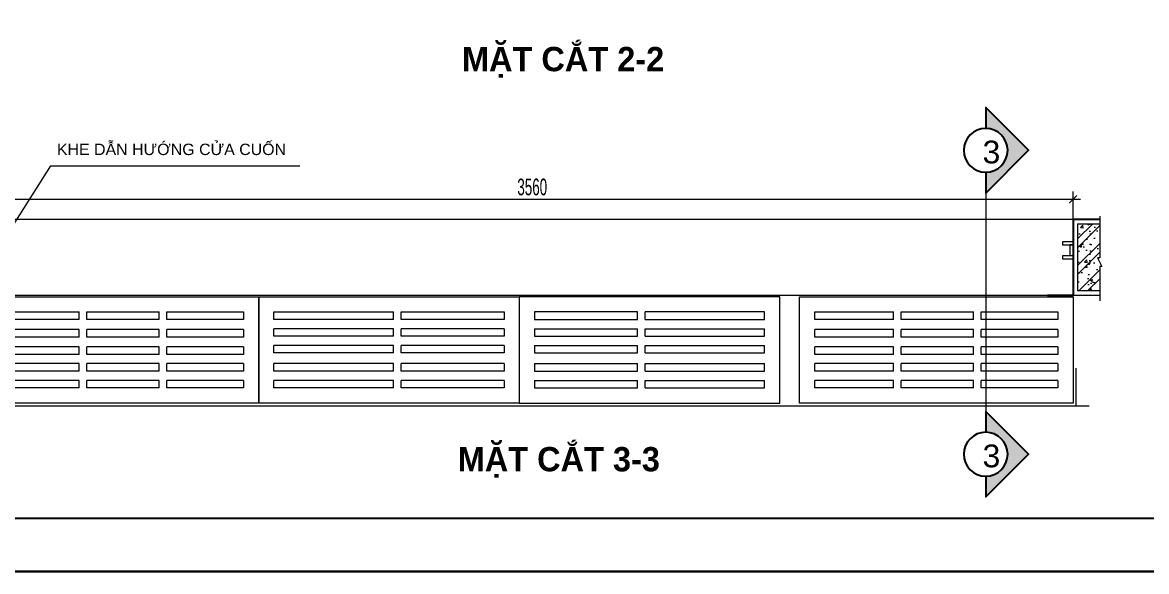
# Model space of a CAD drawing. Header units: millimetres. Extents: x 1336014 to 2939047, y -333549 to -60566.
# Drawn here: x 1480585 to 1484285, y -219540 to -217734 of the extents above; entities that cross this region are included whole.
import ezdxf

# ---------------------------------------------------------------- set-up
doc = ezdxf.new("R2010")
doc.units = ezdxf.units.MM
doc.header["$MEASUREMENT"] = 0
doc.linetypes.add('CENTER', pattern=[2, 1.25, -0.25, 0.25, -0.25])
for name, color, linetype, lineweight in [('05.Text', 253, 'Continuous', 18), ('08.Dim', 156, 'Continuous', 15), ('11.Khung bo', 32, 'Continuous', 50), ('12.Khung', 36, 'Continuous', 25), ('axis', 144, 'CENTER', 0), ('b-hatch', 251, 'Continuous', 0), ('Cycad-DIM', 7, 'Continuous', 13), ('DIM', 252, 'Continuous', 20), ('fur', 33, 'Continuous', 5), ('Thay', 253, 'Continuous', 9), ('thick', 31, 'Continuous', 25), ('thin', 251, 'Continuous', 5), ('wall', 4, 'Continuous', 9)]:
    doc.layers.add(name, color=color, linetype=linetype, lineweight=lineweight)
doc.layers.add('text', color=7, linetype='Continuous')
doc.layers.add('Tpl_Bound', color=1, linetype='Continuous', plot=False)
doc.styles.add('AVANH-B', font='')
doc.styles.add('cotcao', font='arial.ttf')
doc.styles.add('DIM', font='txt')
doc.styles.add('KhungTen', font='')
doc.styles.add('TT5_Text Dim', font='hoatbif.shx', dxfattribs={"width": 0.6})
doc.styles.get('AVANH-B').set_extended_font_data('.VnAvantH', bold=True)
doc.styles.get('KhungTen').set_extended_font_data('.VnArialH')
doc.dimstyles.new('1-50', dxfattribs={"dimscale": 2.5, "dimtxt": 3, "dimasz": 3, "dimexe": 2.5, "dimexo": 0, "dimgap": 1, "dimtad": 1, "dimdec": 1, "dimlfac": 0.5, "dimzin": 12, "dimtxsty": 'DIM', "dimblk": 'DOT', "dimcen": -1, "dimdle": 2, "dimclrd": 256, "dimclre": 256, "dimclrt": 1, "dimadec": 0, "dimazin": 3, "dimtfac": 1, "dimtdec": 1, "dimtix": 1, "dimtmove": 2, "dimatfit": 0, "dimfxl": 1, "dimtzin": 0, "dimlwd": -1, "dimlwe": -1, "dimarcsym": 0})
doc.dimstyles.new('TT5_Dim 1-25', dxfattribs={"dimscale": 25, "dimtxt": 2.2, "dimasz": 1, "dimexe": 1, "dimexo": 0, "dimgap": 0.5, "dimtad": 1, "dimdec": 0, "dimzin": 0, "dimdsep": 46, "dimtxsty": 'TT5_Text Dim', "dimblk": 'ARCHTICK', "dimcen": 0, "dimdle": 1, "dimclrd": 256, "dimclre": 256, "dimclrt": 1, "dimadec": 0, "dimazin": 0, "dimtfac": 0.015, "dimtdec": 0, "dimtix": 1, "dimtmove": 2, "dimatfit": 3, "dimldrblk": 'DOT', "dimfxl": 1, "dimtolj": 1, "dimtzin": 0, "dimlwd": -1, "dimlwe": -1, "dimarcsym": 1})

# ---------------------------------------------------------------- blocks, each defined once
blk = doc.blocks.new('100')
at = {"layer": '11.Khung bo', "const_width": 26.7}
blk.add_lwpolyline([(1860913, -945240), (1860913, -916940), (1896063, -916940), (1896063, -945240)], close=True, dxfattribs=at)
blk.add_lwpolyline([(1860913, -945240), (1860913, -916940), (1896063, -916940), (1896063, -945240)], close=True, dxfattribs=at)
blk.add_lwpolyline([(1860913, -945240), (1860913, -916940), (1896063, -916940), (1896063, -945240)], close=True, dxfattribs=at)
at = {"layer": '12.Khung'}
blk.add_lwpolyline([(1901579, -945940), (1901579, -916240), (1859580, -916240), (1859580, -945940)], close=True, dxfattribs=at)
blk.add_lwpolyline([(1901579, -945940), (1901579, -916240), (1859580, -916240), (1859580, -945940)], close=True, dxfattribs=at)
blk.add_lwpolyline([(1901579, -945940), (1901579, -916240), (1859580, -916240), (1859580, -945940)], close=True, dxfattribs=at)
blk = doc.blocks.new('styles')
at = {"layer": 'text'}
blk.add_hatch(color=256, dxfattribs=at).paths.add_polyline_path([(0, 28.12), (-28.12, 0), (-14.44, 0, -1), (14.44, 0), (28.12, 0)])
blk.add_lwpolyline([(-14.44, 0), (-28.12, 0), (0, 28.12), (28.12, 0), (14.44, 0)], dxfattribs=at)
blk.add_circle((0, 0), 14.44, dxfattribs=at)
at = {"layer": 'text', "style": 'cotcao'}
blk.add_attdef('A', (-6.85, -7.16), '', height=15, rotation=360, dxfattribs=at)
blk = doc.blocks.new('_ARCHTICK')
at = {"const_width": 0.15}
blk.add_lwpolyline([(-0.5, -0.5), (0.5, 0.5)], dxfattribs=at)
blk = doc.blocks.new('*D2443')
at = {"layer": '08.Dim', "ltscale": 200, "transparency": 16777216}
for p, q in [((1480458.1, -218315.4), (1484068.1, -218315.4)), ((1480483.1, -218411.7), (1480483.1, -218290.4)), ((1484043.1, -218411.7), (1484043.1, -218290.4))]:
    blk.add_line(p, q, dxfattribs=at)
at = {"layer": 'Defpoints', "color": 0, "ltscale": 200, "transparency": 16777216}
for p in [(1484043.1, -218315.4), (1480483.1, -218411.7, 0), (1484043.1, -218411.7, 0)]:
    blk.add_point(p, dxfattribs=at)
at = {"layer": '08.Dim', "ltscale": 200, "transparency": 16777216, "xscale": 25, "yscale": 25, "zscale": 25, "rotation": 180}
blk.add_blockref('_ARCHTICK', (1480483.1, -218315.4), dxfattribs=at)
at = {"layer": '08.Dim', "ltscale": 200, "transparency": 16777216, "xscale": 25, "yscale": 25, "zscale": 25}
blk.add_blockref('_ARCHTICK', (1484043.1, -218315.4), dxfattribs=at)
at = {"layer": '08.Dim', "color": 1, "ltscale": 200, "transparency": 16777216, "insert": (1482263.1, -218275.4), "char_height": 55, "attachment_point": 5, "style": 'TT5_Text Dim'}
blk.add_mtext('\\A1;3560', dxfattribs=at)
blk = doc.blocks.new('_DOT')
blk.add_line((-0.5, 0), (-1, 0))
at = {"const_width": 0.5}
blk.add_lwpolyline([(-0.25, 0, 1), (0.25, 0, 1)], format="xyb", close=True, dxfattribs=at)
blk = doc.blocks.new('tn')
at = {"layer": 'Thay', "ltscale": 2}
blk.add_lwpolyline([(90, 0), (90, 35), (0, 35), (0, 0)], close=True, dxfattribs=at)
for points in [[(30.24, 30), (5, 30), (5, 27.5)], [(56.61, 30), (32.74, 30)], [(85, 27.5), (85, 30), (59.11, 30)], [(5, 24.24), (5, 21.74)], [(85, 21.74), (85, 24.24)], [(5, 18.48), (5, 15.98)], [(85, 15.98), (85, 18.48)], [(5, 13), (5, 10.5)], [(85, 10.5), (85, 13)], [(5, 7.5), (5, 5), (30.24, 5)], [(59.11, 5), (85, 5), (85, 7.5)], [(32.74, 5), (56.61, 5)]]:
    blk.add_lwpolyline(points, dxfattribs=at)
at = {"layer": 'thin', "lineweight": 0, "ltscale": 0.6}
for p, q in [((30.24, 27.5), (30.24, 30)), ((32.74, 27.5), (32.74, 30)), ((56.61, 27.5), (56.61, 30)), ((59.11, 27.5), (59.11, 30)), ((5, 27.5), (30.24, 27.5)), ((5, 27.5), (30.24, 27.5)), ((32.74, 27.5), (56.61, 27.5)), ((32.74, 27.5), (56.61, 27.5)), ((59.11, 27.5), (85, 27.5)), ((59.11, 27.5), (85, 27.5)), ((5, 24.24), (30.24, 24.24)), ((5, 24.24), (30.24, 24.24)), ((30.24, 21.74), (30.24, 24.24)), ((32.74, 24.24), (56.61, 24.24)), ((32.74, 24.24), (56.61, 24.24)), ((32.74, 21.74), (32.74, 24.24)), ((56.61, 21.74), (56.61, 24.24)), ((59.11, 24.24), (85, 24.24)), ((59.11, 24.24), (85, 24.24)), ((59.11, 21.74), (59.11, 24.24)), ((5, 21.74), (30.24, 21.74)), ((32.74, 21.74), (56.61, 21.74)), ((59.11, 21.74), (85, 21.74)), ((5, 18.48), (30.24, 18.48)), ((5, 15.98), (30.24, 15.98)), ((30.24, 15.98), (30.24, 18.48)), ((32.74, 18.48), (56.61, 18.48)), ((32.74, 15.98), (32.74, 18.48)), ((32.74, 15.98), (56.61, 15.98)), ((56.61, 15.98), (56.61, 18.48)), ((59.11, 18.48), (85, 18.48)), ((59.11, 15.98), (59.11, 18.48)), ((59.11, 15.98), (85, 15.98)), ((5, 13), (30.24, 13)), ((30.24, 10.5), (30.24, 13)), ((32.74, 13), (56.61, 13)), ((32.74, 10.5), (32.74, 13)), ((56.61, 10.5), (56.61, 13)), ((59.11, 13), (85, 13)), ((59.11, 10.5), (59.11, 13)), ((5, 10.5), (30.24, 10.5)), ((5, 7.5), (30.24, 7.5)), ((30.24, 5), (30.24, 7.5)), ((32.74, 10.5), (56.61, 10.5)), ((32.74, 5), (32.74, 7.5)), ((32.74, 7.5), (56.61, 7.5)), ((56.61, 5), (56.61, 7.5)), ((59.11, 10.5), (85, 10.5)), ((59.11, 5), (59.11, 7.5)), ((59.11, 7.5), (85, 7.5))]:
    blk.add_line(p, q, dxfattribs=at)

msp = doc.modelspace()

# ---------------------------------------------------------------- hatches: boundary and pattern name
at = {"layer": 'b-hatch', "linetype": 'Continuous'}
h = msp.add_hatch(dxfattribs=at)
h.set_pattern_fill('AR-CONC', color=256, scale=10, style=0)
h.set_pattern_definition([(50, (711890.94, -244375.17), (71.7260183, -6.2752135), [7.5, -82.5]), (355, (711890.94, -244375.17), (-13.8751334, 75.2192134), [6, -66]), (100.4514, (711896.92, -244375.69), (57.850938, 68.943954), [6.374019, -70.114211]), (46.1842, (711890.94, -244355.17), (106.724105, -16.551901), [11.25, -123.75]), (96.6356, (711899.83, -244356.55), (93.46627, 97.411787), [9.561029, -105.1713]), (351.1842, (711890.94, -244355.17), (93.466195, 97.41186), [9, -99]), (21, (711900.94, -244360.17), (59.690705, -40.261889), [7.5, -82.5]), (326, (711900.94, -244360.17), (24.331533, 72.5150045), [6, -66]), (71.4514, (711905.914, -244363.525), (84.022263, 32.2530497), [6.374019, -70.114211]), (37.5, (711890.94, -244375.17), (1.2159855, 33.2893854), [0, -65.2, 0, -67, 0, -66.25]), (7.5, (711890.94, -244375.17), (26.3069537, 39.4411712), [0, -38.2, 0, -63.7, 0, -25.25]), (327.5, (711868.64, -244375.17), (53.3822436, -2.2554872), [0, -25, 0, -78, 0, -103.5]), (317.5, (711858.64, -244375.17), (58.318617, 10.0104982), [0, -32.5, 0, -51.8, 0, -73.5])])
h.paths.add_polyline_path([(1484058.1, -218616), (1484131.1, -218616), (1484131.1, -218537), (1484138, -218537), (1484123.1, -218508.4), (1484131.1, -218508.4), (1484131.1, -218396), (1484058.1, -218396)])
at = {"layer": 'DIM', "linetype": 'Continuous'}
h = msp.add_hatch(dxfattribs=at)
h.set_pattern_fill('ANSI32', color=256, scale=165, style=0)
h.set_pattern_definition([(45, (711890.94, -244375.17), (-43.752232, 43.752232), []), (45, (711920.11, -244375.17), (-43.752232, 43.752232), [])])
h.paths.add_polyline_path([(1484131.1, -218396), (1484058.1, -218396), (1484058.1, -218616), (1484131.1, -218616), (1484131.1, -218537), (1484138, -218537), (1484123.1, -218508.4), (1484131.1, -218508.4)])

# ---------------------------------------------------------------- linework, layer by layer
at = {"layer": '08.Dim', "ltscale": 200}
msp.add_line((1480331.9, -218381), (1484043.1, -218381), dxfattribs=at)
at = {"layer": 'axis'}
msp.add_line((1483755.8, -218226.6), (1483755.8, -219082.2), dxfattribs=at)
at = {"layer": 'DIM', "ltscale": 22}
msp.add_line((1480280, -218631), (1484131.1, -218631), dxfattribs=at)
at = {"layer": 'DIM', "linetype": 'Continuous', "elevation": 0}
msp.add_lwpolyline([(1484131.1, -218371.4), (1484131.1, -218508.4), (1484123.1, -218508.4), (1484138, -218537), (1484131.1, -218537), (1484131.1, -218649.4)], dxfattribs=at)
at = {"layer": 'DIM', "ltscale": 11}
for points in [[(1484043.1, -218456), (1484008.1, -218456), (1484008.1, -218466), (1484043.1, -218466)], [(1484033.1, -218466), (1484033.1, -218501), (1484043.1, -218501), (1484043.1, -218466)], [(1484043.1, -218501.3), (1484008.1, -218501.3), (1484008.1, -218511.3), (1484043.1, -218511.3)]]:
    msp.add_lwpolyline(points, close=True, dxfattribs=at)
at = {"layer": 'Thay', "ltscale": 2, "elevation": 0}
for points in [[(1481362.8, -218986.4), (1481362.8, -218636.4), (1482220.4, -218636.4), (1482220.4, -218986.4)], [(1483078.1, -218986.4), (1483078.1, -218636.4), (1482220.4, -218636.4), (1482220.4, -218986.4)]]:
    msp.add_lwpolyline(points, close=True, dxfattribs=at)
for points in [[(1481412.8, -218711.4), (1481412.8, -218686.4), (1481806.5, -218686.4)], [(1481831.5, -218686.4), (1482170.4, -218686.4), (1482170.4, -218711.4)], [(1482609.4, -218686.4), (1482270.4, -218686.4), (1482270.4, -218711.4)], [(1483028.1, -218711.4), (1483028.1, -218686.4), (1482634.4, -218686.4)], [(1481412.8, -218766.4), (1481412.8, -218741.4)], [(1482170.4, -218741.4), (1482170.4, -218766.4)], [(1482270.4, -218741.4), (1482270.4, -218766.4)], [(1483028.1, -218766.4), (1483028.1, -218741.4)], [(1481412.8, -218821.4), (1481412.8, -218796.4)], [(1482170.4, -218796.4), (1482170.4, -218821.4)], [(1482270.4, -218796.4), (1482270.4, -218821.4)], [(1483028.1, -218821.4), (1483028.1, -218796.4)], [(1481412.8, -218881.4), (1481412.8, -218856.4)], [(1482170.4, -218856.4), (1482170.4, -218881.4)], [(1482270.4, -218856.4), (1482270.4, -218881.4)], [(1483028.1, -218881.4), (1483028.1, -218856.4)], [(1481806.5, -218936.4), (1481412.8, -218936.4), (1481412.8, -218911.4)], [(1482170.4, -218911.4), (1482170.4, -218936.4), (1481831.5, -218936.4)], [(1482270.4, -218911.4), (1482270.4, -218936.4), (1482609.4, -218936.4)], [(1482634.4, -218936.4), (1483028.1, -218936.4), (1483028.1, -218911.4)]]:
    msp.add_lwpolyline(points, dxfattribs=at)
at = {"layer": 'thick'}
for p, q in [((1484043.1, -218381), (1484043.1, -218631)), ((1484043.1, -218381), (1484131.1, -218381)), ((1483959.2, -218631), (1484043.1, -218631))]:
    msp.add_line(p, q, dxfattribs=at)
at = {"layer": 'thin', "lineweight": 0, "ltscale": 0.6}
for p, q in [((1481806.5, -218711.4), (1481806.5, -218686.4)), ((1481831.5, -218711.4), (1481831.5, -218686.4)), ((1481831.5, -218711.4), (1481831.5, -218686.4)), ((1482609.4, -218711.4), (1482609.4, -218686.4)), ((1482609.4, -218711.4), (1482609.4, -218686.4)), ((1482634.4, -218711.4), (1482634.4, -218686.4)), ((1481806.5, -218711.4), (1481412.8, -218711.4)), ((1481806.5, -218711.4), (1481412.8, -218711.4)), ((1482170.4, -218711.4), (1481831.5, -218711.4)), ((1482170.4, -218711.4), (1481831.5, -218711.4)), ((1482270.4, -218711.4), (1482609.4, -218711.4)), ((1482270.4, -218711.4), (1482609.4, -218711.4)), ((1482634.4, -218711.4), (1483028.1, -218711.4)), ((1482634.4, -218711.4), (1483028.1, -218711.4)), ((1481806.5, -218741.4), (1481412.8, -218741.4)), ((1481806.5, -218741.4), (1481412.8, -218741.4)), ((1481806.5, -218766.4), (1481412.8, -218766.4)), ((1481806.5, -218766.4), (1481806.5, -218741.4)), ((1481831.5, -218766.4), (1481831.5, -218741.4)), ((1481831.5, -218766.4), (1481831.5, -218741.4)), ((1482170.4, -218741.4), (1481831.5, -218741.4)), ((1482170.4, -218741.4), (1481831.5, -218741.4)), ((1482170.4, -218766.4), (1481831.5, -218766.4)), ((1482270.4, -218741.4), (1482609.4, -218741.4)), ((1482270.4, -218741.4), (1482609.4, -218741.4)), ((1482270.4, -218766.4), (1482609.4, -218766.4)), ((1482609.4, -218766.4), (1482609.4, -218741.4)), ((1482609.4, -218766.4), (1482609.4, -218741.4)), ((1482634.4, -218766.4), (1482634.4, -218741.4)), ((1482634.4, -218741.4), (1483028.1, -218741.4)), ((1482634.4, -218741.4), (1483028.1, -218741.4)), ((1482634.4, -218766.4), (1483028.1, -218766.4)), ((1481806.5, -218796.4), (1481412.8, -218796.4)), ((1481806.5, -218821.4), (1481806.5, -218796.4)), ((1481831.5, -218821.4), (1481831.5, -218796.4)), ((1481831.5, -218821.4), (1481831.5, -218796.4)), ((1482170.4, -218796.4), (1481831.5, -218796.4)), ((1482270.4, -218796.4), (1482609.4, -218796.4)), ((1482609.4, -218821.4), (1482609.4, -218796.4)), ((1482609.4, -218821.4), (1482609.4, -218796.4)), ((1482634.4, -218821.4), (1482634.4, -218796.4)), ((1482634.4, -218796.4), (1483028.1, -218796.4)), ((1481806.5, -218821.4), (1481412.8, -218821.4)), ((1482170.4, -218821.4), (1481831.5, -218821.4)), ((1482270.4, -218821.4), (1482609.4, -218821.4)), ((1482634.4, -218821.4), (1483028.1, -218821.4)), ((1481806.5, -218856.4), (1481412.8, -218856.4)), ((1481806.5, -218881.4), (1481806.5, -218856.4)), ((1481831.5, -218881.4), (1481831.5, -218856.4)), ((1481831.5, -218881.4), (1481831.5, -218856.4)), ((1482170.4, -218856.4), (1481831.5, -218856.4)), ((1482270.4, -218856.4), (1482609.4, -218856.4)), ((1482609.4, -218881.4), (1482609.4, -218856.4)), ((1482609.4, -218881.4), (1482609.4, -218856.4)), ((1482634.4, -218881.4), (1482634.4, -218856.4)), ((1482634.4, -218856.4), (1483028.1, -218856.4)), ((1481806.5, -218881.4), (1481412.8, -218881.4)), ((1481806.5, -218911.4), (1481412.8, -218911.4)), ((1481806.5, -218936.4), (1481806.5, -218911.4)), ((1482170.4, -218881.4), (1481831.5, -218881.4)), ((1481831.5, -218936.4), (1481831.5, -218911.4)), ((1481831.5, -218936.4), (1481831.5, -218911.4)), ((1482170.4, -218911.4), (1481831.5, -218911.4)), ((1482270.4, -218881.4), (1482609.4, -218881.4)), ((1482270.4, -218911.4), (1482609.4, -218911.4)), ((1482609.4, -218936.4), (1482609.4, -218911.4)), ((1482609.4, -218936.4), (1482609.4, -218911.4)), ((1482634.4, -218881.4), (1483028.1, -218881.4)), ((1482634.4, -218936.4), (1482634.4, -218911.4)), ((1482634.4, -218911.4), (1483028.1, -218911.4))]:
    msp.add_line(p, q, dxfattribs=at)
at = {"layer": 'thin'}
for p, q in [((1484052.9, -218995.5), (1484052.9, -218871)), ((1480461.8, -218995.5), (1484096.6, -218995.5))]:
    msp.add_line(p, q, dxfattribs=at)
at = {"layer": 'Tpl_Bound', "color": 1}
msp.add_lwpolyline([(1477095.7, -219540.4), (1477095.7, -212115.5), (1487595.6, -212115.5), (1487595.6, -219540.4)], close=True, dxfattribs=at)
at = {"layer": 'wall'}
for p, q in [((1484058.1, -218396), (1484058.1, -218616)), ((1484058.1, -218396), (1484131.1, -218396)), ((1484058.1, -218616), (1484131.1, -218616))]:
    msp.add_line(p, q, dxfattribs=at)

# ---------------------------------------------------------------- block references
at = {"layer": '05.Text', "xscale": 0.25, "yscale": 0.25, "zscale": 0.25}
msp.add_blockref('100', (1012200.8, 16944.5), dxfattribs=at)
at = {"layer": 'text'}
ref = msp.add_blockref('styles', (1483755.8, -218154.4), dxfattribs=dict(at, xscale=-5, yscale=5, zscale=5, rotation=270))
ref.add_attrib('A', '3', (1483745.4, -218197.6), dxfattribs={"height": 75, "style": 'cotcao'})
ref = msp.add_blockref('styles', (1483755.8, -219154.4), dxfattribs=dict(at, xscale=-5, yscale=5, zscale=5, rotation=270))
ref.add_attrib('A', '3', (1483745.4, -219197.6), dxfattribs={"height": 75, "style": 'cotcao'})
at = {"layer": 'thin', "xscale": -10, "yscale": 10, "zscale": 10}
for p in [(1481362.8, -218986.4), (1484043.1, -218986.4)]:
    msp.add_blockref('tn', p, dxfattribs=at)

# ---------------------------------------------------------------- texts
at = {"layer": 'Cycad-DIM', "char_height": 80, "attachment_point": 1, "style": 'AVANH-B'}
for s, insert, width in [('mÆt C¾T 2-2', (1482031.8, -217814.3), 978.659), ('mÆt C¾T 3-3', (1482017.7, -219130.8, 0), 988.845)]:
    msp.add_mtext(s, dxfattribs=dict(at, insert=insert, width=width))
at = {"layer": 'fur', "color": 1, "ltscale": 22, "insert": (1480698.5, -218132.6, 0), "char_height": 37.5, "attachment_point": 1, "style": 'KhungTen'}
msp.add_mtext('khe dÉn h¦íng cöa cuèn', dxfattribs=at)

# ---------------------------------------------------------------- dimensions: what is measured, and where the dimension line sits
at = {"layer": '08.Dim', "ltscale": 200}
dim = msp.add_linear_dim(base=(1484043.1, -218315.4, 0), p1=(1480483.1, -218411.7), p2=(1484043.1, -218411.7), dimstyle='TT5_Dim 1-25', dxfattribs=at)
dim.commit()
dim.dimension.update_dxf_attribs({"geometry": '*D2443', "text_midpoint": (1482263.1, -218275.4, 0)})

# ---------------------------------------------------------------- leaders
at = {"layer": 'DIM', "ltscale": 11}
msp.add_leader([(1480507.3, -218474.1, 0), (1480678.4, -218205.6, 0), (1481497.7, -218205.6, 0)], dimstyle='1-50', override={"dimgap": 1, "dimtad": 0}, dxfattribs=at)

doc.saveas('drawing.dxf')
